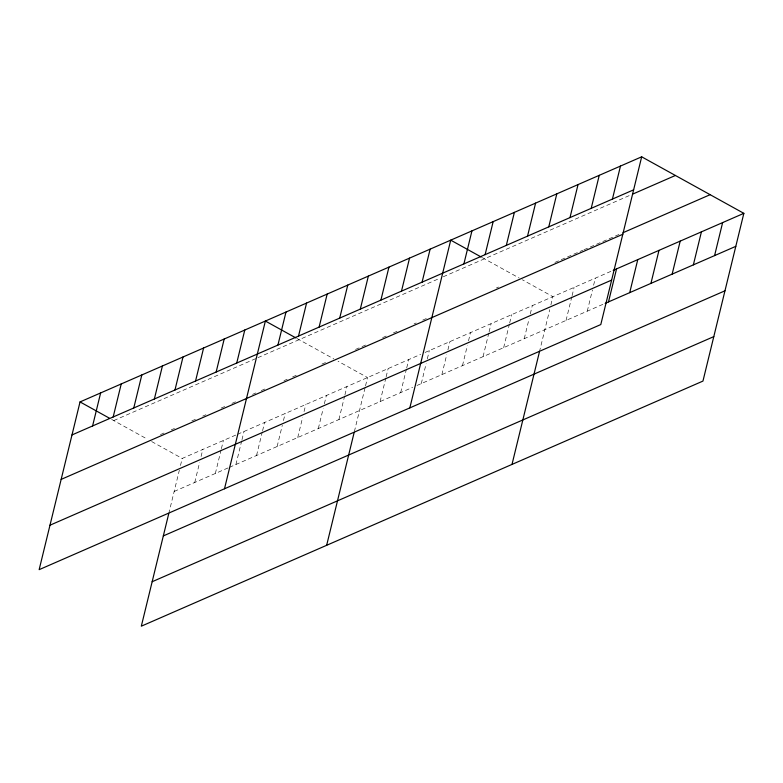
<?xml version="1.0" encoding="UTF-8"?>
<svg xmlns="http://www.w3.org/2000/svg" width="783" height="783" viewBox="0 0 783 783"><rect width="100%" height="100%" fill="white"/><g stroke="black" fill="none" stroke-linecap="round" stroke-linejoin="round"><path stroke-width="0.59" stroke-dasharray="3.92 2.94" d="M168.746 513.677L179.336 470.231M180.482 465.513L182.204 458.446L236.397 434.79M194.752 482.465L199.636 462.42M201.074 456.528L202.797 449.452M215.345 473.47L221.1 449.902M221.383 448.718L223.39 440.467M235.937 464.485L241.693 440.907M241.976 439.733L243.993 431.482M256.54 455.5L262.285 431.922M262.569 430.748L264.585 422.497M277.133 446.516L282.301 425.296M283.456 420.579L285.178 413.502M297.726 437.521L302.61 417.486M304.049 411.594L305.771 404.517M318.319 428.536L323.203 408.501M324.348 403.783L326.364 395.532M338.912 419.551L344.657 395.973M344.941 394.798L346.957 386.548M354.366 431.629L365.25 386.988M365.534 385.804L367.55 377.553L338.05 361.237M380.098 401.571L385.843 378.003M386.127 376.819L388.143 368.568M400.69 392.586L406.436 369.008M406.729 367.834L408.736 359.583M421.283 383.601L426.167 363.566M427.322 358.849L429.329 350.598M441.876 374.617L446.76 354.572M447.915 349.864L449.922 341.603M462.469 365.632L467.353 345.587M468.508 340.869L470.514 332.618M483.062 356.637L488.807 333.059M489.101 331.884L491.107 323.633M503.655 347.652L509.41 324.074M509.694 322.899L511.7 314.649M524.248 338.667L529.142 318.622M530.287 313.914L532.293 305.664M539.428 351.91L549.735 309.637M550.88 304.92L552.896 296.669L522.339 279.766M566.06 320.423L571.805 296.845M572.099 295.661L574.105 287.41M587.279 311.154L592.457 289.945M593.602 285.227L595.325 278.151M113.76 420.579L256.824 358.134M257.91 357.665L438.92 278.67M443.256 276.781L631.842 194.478M160.417 434.585L165.83 432.226M171.252 429.857L174.501 428.438M191.845 420.872L197.267 418.504M202.689 416.145L205.939 414.726M221.109 408.1L226.532 405.731M231.954 403.372L237.366 401.004M252.547 394.378L255.796 392.958M261.219 390.6L266.631 388.231M283.975 380.665L287.224 379.246M292.646 376.877L298.069 374.519M321.911 364.105L327.333 361.746M355.511 349.443L360.934 347.084M362.01 346.605L367.433 344.246M382.613 337.62L388.025 335.251M393.448 332.892L398.87 330.524M414.041 323.908L416.213 322.958M422.712 320.12L428.135 317.751M496.412 287.958L498.585 287.009M554.912 262.422L582.826 250.247M583.942 249.757L620.802 233.677M237.484 434.32L420.657 354.376M424.993 352.487L613.197 270.35M174.159 491.45L228.352 467.794M229.439 467.324L412.612 387.389M416.947 385.49L604.036 303.853M482.328 257.636L519.178 278.024M296.992 338.52L333.832 358.908M111.646 419.414L147.468 439.224M151.657 441.543L182.204 458.446"/><path stroke-width="1.17" d="M641.678 156.815L80.042 401.924L39.15 569.662L600.796 324.554L641.678 156.815L743.85 213.338L702.958 381.076L141.322 626.185L168.746 513.677M92.59 425.942L100.635 392.939M113.183 416.957L121.228 383.954M133.776 407.972L141.821 374.959M154.368 398.987L162.414 365.974M174.961 389.993L183.007 356.989M195.554 381.008L203.6 348.004M216.147 372.023L224.192 339.019M236.74 363.038L244.785 330.025M224.496 488.778L265.378 321.04L295.935 337.943M277.926 345.058L285.981 312.055M298.519 336.073L306.574 303.07M319.121 327.088L327.167 294.075M339.714 318.094L347.76 285.09M360.307 309.109L368.353 276.105M380.9 300.124L388.945 267.12M326.658 545.291L354.082 432.793M401.493 291.139L409.538 258.126M422.086 282.144L430.131 249.141M409.832 407.894L450.724 240.156L481.281 257.059M463.898 263.9L471.943 230.897M485.117 254.641L493.163 221.638M506.327 245.382L514.382 212.379M527.546 236.123L535.592 203.12M548.766 226.864L556.811 193.861M569.985 217.605L578.03 184.602M512.004 464.407L539.428 351.91M591.204 208.347L599.249 175.333M612.423 199.088L620.469 166.074M608.499 301.895L616.544 268.892M629.718 292.636L637.763 259.633M650.937 283.377L658.983 250.374M672.147 274.119L680.202 241.115M693.366 264.86L701.411 231.856M714.585 255.601L722.631 222.597M71.997 434.937L633.633 189.829M632.967 193.988L675.396 175.47M623.033 232.698L710.132 194.683M61.152 479.392L622.798 234.283M613.197 270.35L743.85 213.338M49.985 525.207L611.631 280.099M605.151 303.364L735.805 246.342M163.324 535.915L724.97 290.806M152.156 581.72L713.802 336.612M80.042 401.924L109.542 418.249"/></g></svg>
